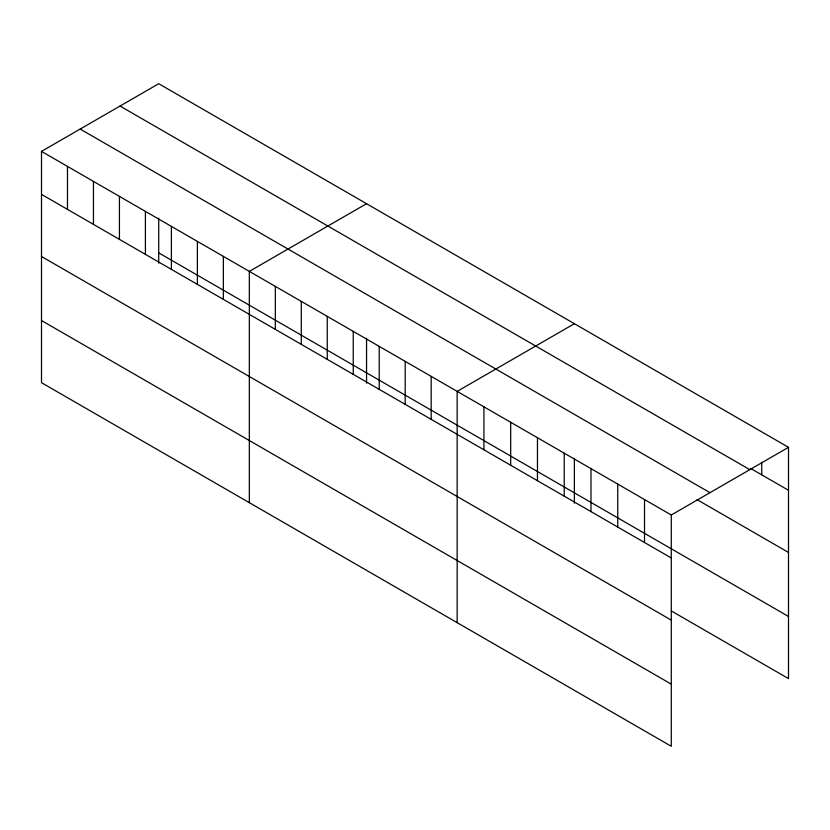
<?xml version="1.0" encoding="UTF-8"?>
<svg xmlns="http://www.w3.org/2000/svg" width="830" height="830" viewBox="0 0 830 830"><rect width="100%" height="100%" fill="white"/><g stroke="black" fill="none" stroke-linecap="round" stroke-linejoin="round"><path stroke-width="1.25" d="M41.5 151.392L671.283 514.994L671.283 746.284L41.5 382.682L41.5 151.392L158.717 83.716L788.5 447.318L788.5 678.608L671.397 610.994M366.549 203.703L249.332 271.379L249.332 502.669M574.37 323.7L457.154 391.376L457.154 622.656M671.283 514.994L788.5 447.318M750.579 468.4L788.5 490.291M120.039 106.053L749.822 469.656M80.178 129.065L709.961 492.657M697.055 499.639L788.5 552.438M158.717 252.86L788.5 616.462M41.5 194.376L671.283 557.967M41.5 256.512L671.283 620.114M41.5 320.536L671.283 684.138M761.733 462.206L761.733 474.843M644.516 499.546L644.516 542.519M617.748 484.087L617.748 527.06M590.981 468.639L590.981 511.612M574.37 458.264L574.37 503.198M564.213 453.18L564.213 496.164M537.456 437.732L537.456 480.705M510.689 422.273L510.689 465.257M483.921 406.825L483.921 449.798M431.175 376.374L431.175 419.347M405.196 361.372L405.196 404.355M379.217 346.38L379.217 389.353M366.549 338.277L366.549 383.211M353.238 331.377L353.238 374.351M327.259 316.375L327.259 359.359M301.28 301.383L301.28 344.357M275.311 286.381L275.311 329.354M223.353 256.387L223.353 299.36M197.374 241.385L197.374 284.358M171.395 226.383L171.395 269.366M158.717 218.29L158.717 263.224M145.416 211.391L145.416 254.364M119.437 196.388L119.437 239.362M93.458 181.397L93.458 224.37M67.479 166.394L67.479 209.368"/></g></svg>
